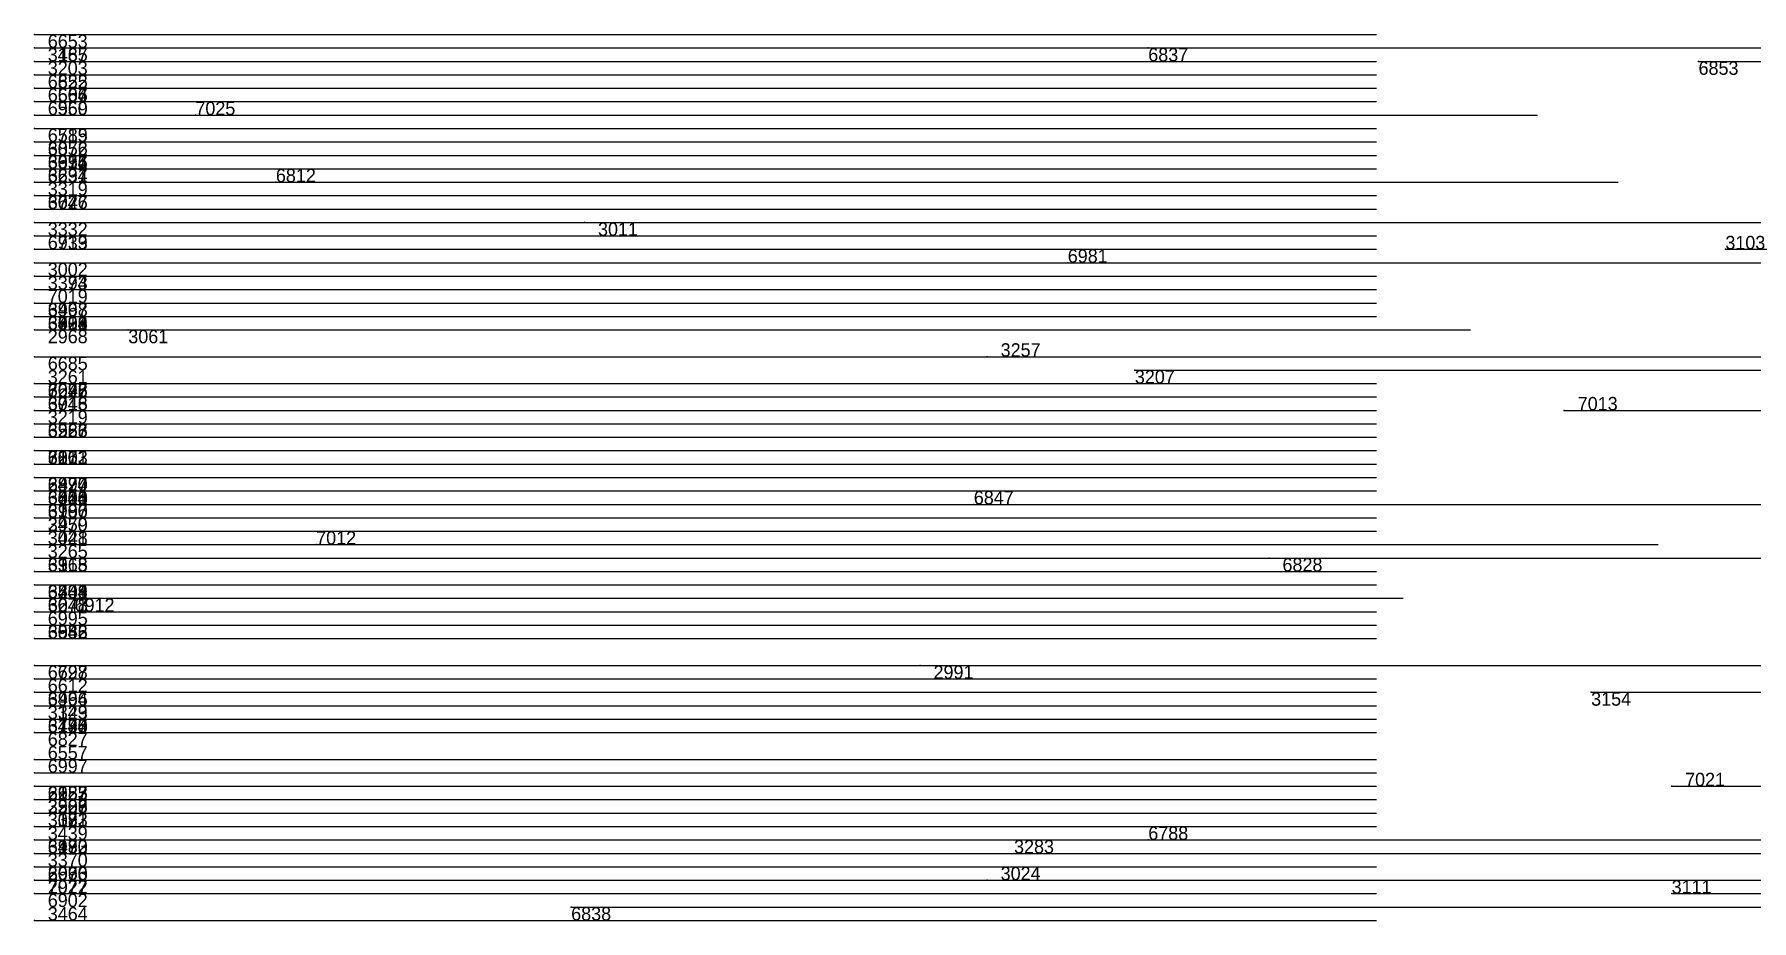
# Model space of a CAD drawing. Extents: x 0 to 1.1, y 0 to 1.
# Drawn here: x 0 to 0.128, y 0.87 to 0.936 of the extents above; entities that cross this region are included whole.
import ezdxf

# ---------------------------------------------------------------- set-up
doc = ezdxf.new("R2010")
doc.units = 0
for name, color, linetype in [('Facilities', 3, 'CONTINUOUS'), ('Normals', 1, 'CONTINUOUS'), ('Source_points', 5, 'CONTINUOUS'), ('Text', 3, 'CONTINUOUS')]:
    doc.layers.add(name, color=color, linetype=linetype)

msp = doc.modelspace()

# ---------------------------------------------------------------- linework, layer by layer
at = {"layer": 'Facilities', "color": 3}
for p in [(0, 0.936, 0.711), (0, 0.935, 0.071), (0.083, 0.935, 1), (0, 0.934, 0.407), (0, 0.933, 0.053), (0, 0.933, 0.749), (0.124, 0.934, 1), (0, 0.932, 0.532), (0, 0.932, 0.579), (0, 0.932, 0.7), (0, 0.932, 0.966), (0, 0.931, 0.668), (0, 0.931, 0.745), (0, 0.93, 0.881), (0, 0.929, 0.887), (0.012, 0.93, 1), (0, 0.928, 0.66), (0, 0.928, 0.861), (0, 0.927, 0.16), (0, 0.926, 0.025), (0, 0.926, 0.343), (0, 0.926, 0.638), (0, 0.926, 0.689), (0, 0.926, 0.757), (0, 0.926, 0.706), (0, 0.926, 0.925), (0, 0.925, 0.241), (0, 0.925, 0.526), (0, 0.924, 0.306), (0, 0.924, 0.582), (0, 0.924, 0.882), (0.018, 0.925, 1), (0, 0.923, 0.229), (0, 0.922, 0.422), (0.041, 0.922), (0, 0.921, 0.861), (0, 0.92, 0.88), (0, 0.919, 0.115), (0.077, 0.919, 1), (0.126, 0.92), (0, 0.918, 0.311), (0, 0.917, 0.259), (0, 0.916, 0.87), (0, 0.915, 0.067), (0, 0.915, 0.424), (0, 0.915, 0.866), (0, 0.915, 0.838), (0, 0.915, 0.81), (0, 0.914, 0.134), (0, 0.914, 0.462), (0, 0.914, 0.563), (0, 0.914, 0.753), (0, 0.914, 0.864), (0.007, 0.914), (0, 0.912, 0.537), (0.071, 0.912), (0, 0.91, 0.176), (0, 0.91, 0.947), (0.082, 0.911), (0, 0.909, 0.092), (0, 0.909, 0.127), (0, 0.909, 0.333), (0, 0.909, 0.634), (0, 0.909, 0.849), (0, 0.908, 0.64), (0.114, 0.908, 1), (0, 0.907, 0.17), (0, 0.906, 0.248), (0, 0.906, 0.615), (0, 0.906, 0.785), (0, 0.905, 0.006), (0, 0.904, 0.078), (0, 0.904, 0.903), (0, 0.904, 0.869), (0, 0.903, 0.193), (0, 0.902, 0.378), (0, 0.902, 0.55), (0, 0.902, 0.8), (0, 0.901, 0.243), (0, 0.901, 0.267), (0, 0.901, 0.66), (0, 0.901, 0.528), (0, 0.901, 0.958), (0.07, 0.901, 1), (0, 0.9, 0.06), (0, 0.9, 0.502), (0, 0.9, 0.993), (0, 0.899, 0.023), (0, 0.898, 0.024), (0, 0.898, 0.191), (0, 0.898, 0.414), (0, 0.897, 0.027), (0, 0.897, 0.443), (0.021, 0.898, 1), (0.092, 0.897, 1), (0, 0.896, 0.988), (0, 0.895, 0.467), (0, 0.894, 0.147), (0, 0.894, 0.212), (0, 0.894, 0.449), (0, 0.894, 0.986), (0.002, 0.894, 1), (0, 0.893, 0.146), (0, 0.893, 0.516), (0, 0.892, 0.141), (0, 0.892, 0.723), (0, 0.892, 0.967), (0, 0.892, 0.957), (0, 0.891, 0.935), (0, 0.889, 0.797), (0.066, 0.889), (0, 0.888, 0.724), (0, 0.887, 0.552), (0.116, 0.887), (0, 0.886, 0.086), (0, 0.886, 0.303), (0, 0.886, 0.783), (0, 0.885, 0.478), (0, 0.885, 0.364), (0, 0.885, 0.868), (0, 0.884, 0.244), (0, 0.884, 0.24), (0, 0.884, 0.897), (0, 0.884, 0.969), (0, 0.882, 0.591), (0, 0.881, 0.8), (0, 0.88, 0.072), (0, 0.88, 0.078), (0, 0.88, 0.654), (0.122, 0.88, 1), (0, 0.879, 0.207), (0, 0.879, 0.294), (0, 0.878, 0.226), (0, 0.878, 0.045), (0, 0.878, 0.049), (0, 0.878, 0.019), (0, 0.878, 0.339), (0, 0.877, 0.072), (0, 0.877, 0.493), (0, 0.876, 0.273), (0, 0.876, 0.453), (0, 0.876, 0.979), (0, 0.876, 0.813), (0.083, 0.876, 1), (0, 0.875, 0.187), (0, 0.875, 0.288), (0, 0.874, 0.244), (0, 0.874, 0.75), (0.073, 0.875), (0, 0.873, 0.178), (0, 0.873, 0.809), (0.071, 0.873), (0, 0.872, 0.065), (0, 0.872, 0.769), (0.122, 0.872), (0.04, 0.871, 1), (0, 0.87, 0.3)]:
    msp.add_point(p, dxfattribs=at)
at = {"layer": 'Normals', "color": 1}
for p, q in [((0, 0.936, 0.711), (0.1, 0.936, 0.711)), ((0, 0.935, 0.071), (0.1, 0.935, 0.071)), ((0.083, 0.935, 1), (0.183, 0.935, 1)), ((0, 0.934, 0.407), (0.1, 0.934, 0.407)), ((0, 0.933, 0.053), (0.1, 0.933, 0.053)), ((0, 0.933, 0.749), (0.1, 0.933, 0.749)), ((0.124, 0.934, 1), (0.224, 0.934, 1)), ((0, 0.932, 0.532), (0.1, 0.932, 0.532)), ((0, 0.932, 0.579), (0.1, 0.932, 0.579)), ((0, 0.932, 0.7), (0.1, 0.932, 0.7)), ((0, 0.932, 0.966), (0.1, 0.932, 0.966)), ((0, 0.931, 0.668), (0.1, 0.931, 0.668)), ((0, 0.931, 0.745), (0.1, 0.931, 0.745)), ((0, 0.93, 0.881), (0.1, 0.93, 0.881)), ((0, 0.929, 0.887), (0.1, 0.929, 0.887)), ((0.012, 0.93, 1), (0.112, 0.93, 1)), ((0, 0.928, 0.66), (0.1, 0.928, 0.66)), ((0, 0.928, 0.861), (0.1, 0.928, 0.861)), ((0, 0.927, 0.16), (0.1, 0.927, 0.16)), ((0, 0.926, 0.025), (0.1, 0.926, 0.025)), ((0, 0.926, 0.343), (0.1, 0.926, 0.343)), ((0, 0.926, 0.638), (0.1, 0.926, 0.638)), ((0, 0.926, 0.689), (0.1, 0.926, 0.689)), ((0, 0.926, 0.757), (0.1, 0.926, 0.757)), ((0, 0.926, 0.706), (0.1, 0.926, 0.706)), ((0, 0.926, 0.925), (0.1, 0.926, 0.925)), ((0, 0.925, 0.241), (0.1, 0.925, 0.241)), ((0, 0.925, 0.526), (0.1, 0.925, 0.526)), ((0, 0.924, 0.306), (0.1, 0.924, 0.306)), ((0, 0.924, 0.582), (0.1, 0.924, 0.582)), ((0, 0.924, 0.882), (0.1, 0.924, 0.882)), ((0.018, 0.925, 1), (0.118, 0.925, 1)), ((0, 0.923, 0.229), (0.1, 0.923, 0.229)), ((0, 0.922, 0.422), (0.1, 0.922, 0.422)), ((0.041, 0.922), (0.141, 0.922)), ((0, 0.921, 0.861), (0.1, 0.921, 0.861)), ((0, 0.92, 0.88), (0.1, 0.92, 0.88)), ((0, 0.919, 0.115), (0.1, 0.919, 0.115)), ((0.077, 0.919, 1), (0.177, 0.919, 1)), ((0.126, 0.92), (0.226, 0.92)), ((0, 0.918, 0.311), (0.1, 0.918, 0.311)), ((0, 0.917, 0.259), (0.1, 0.917, 0.259)), ((0, 0.916, 0.87), (0.1, 0.916, 0.87)), ((0, 0.915, 0.067), (0.1, 0.915, 0.067)), ((0, 0.915, 0.424), (0.1, 0.915, 0.424)), ((0, 0.915, 0.866), (0.1, 0.915, 0.866)), ((0, 0.915, 0.838), (0.1, 0.915, 0.838)), ((0, 0.915, 0.81), (0.1, 0.915, 0.81)), ((0, 0.914, 0.134), (0.1, 0.914, 0.134)), ((0, 0.914, 0.462), (0.1, 0.914, 0.462)), ((0, 0.914, 0.563), (0.1, 0.914, 0.563)), ((0, 0.914, 0.753), (0.1, 0.914, 0.753)), ((0, 0.914, 0.864), (0.1, 0.914, 0.864)), ((0.007, 0.914), (0.107, 0.914)), ((0, 0.912, 0.537), (0.1, 0.912, 0.537)), ((0.071, 0.912), (0.171, 0.912)), ((0, 0.91, 0.176), (0.1, 0.91, 0.176)), ((0, 0.91, 0.947), (0.1, 0.91, 0.947)), ((0.082, 0.911), (0.182, 0.911)), ((0, 0.909, 0.092), (0.1, 0.909, 0.092)), ((0, 0.909, 0.127), (0.1, 0.909, 0.127)), ((0, 0.909, 0.333), (0.1, 0.909, 0.333)), ((0, 0.909, 0.634), (0.1, 0.909, 0.634)), ((0, 0.909, 0.849), (0.1, 0.909, 0.849)), ((0, 0.908, 0.64), (0.1, 0.908, 0.64)), ((0.114, 0.908, 1), (0.214, 0.908, 1)), ((0, 0.907, 0.17), (0.1, 0.907, 0.17)), ((0, 0.906, 0.248), (0.1, 0.906, 0.248)), ((0, 0.906, 0.615), (0.1, 0.906, 0.615)), ((0, 0.906, 0.785), (0.1, 0.906, 0.785)), ((0, 0.905, 0.006), (0.1, 0.905, 0.006)), ((0, 0.904, 0.078), (0.1, 0.904, 0.078)), ((0, 0.904, 0.903), (0.1, 0.904, 0.903)), ((0, 0.904, 0.869), (0.1, 0.904, 0.869)), ((0, 0.903, 0.193), (0.1, 0.903, 0.193)), ((0, 0.902, 0.378), (0.1, 0.902, 0.378)), ((0, 0.902, 0.55), (0.1, 0.902, 0.55)), ((0, 0.902, 0.8), (0.1, 0.902, 0.8)), ((0, 0.901, 0.243), (0.1, 0.901, 0.243)), ((0, 0.901, 0.267), (0.1, 0.901, 0.267)), ((0, 0.901, 0.66), (0.1, 0.901, 0.66)), ((0, 0.901, 0.528), (0.1, 0.901, 0.528)), ((0, 0.901, 0.958), (0.1, 0.901, 0.958)), ((0.07, 0.901, 1), (0.17, 0.901, 1)), ((0, 0.9, 0.06), (0.1, 0.9, 0.06)), ((0, 0.9, 0.502), (0.1, 0.9, 0.502)), ((0, 0.9, 0.993), (0.1, 0.9, 0.993)), ((0, 0.899, 0.023), (0.1, 0.899, 0.023)), ((0, 0.898, 0.024), (0.1, 0.898, 0.024)), ((0, 0.898, 0.191), (0.1, 0.898, 0.191)), ((0, 0.898, 0.414), (0.1, 0.898, 0.414)), ((0, 0.897, 0.027), (0.1, 0.897, 0.027)), ((0, 0.897, 0.443), (0.1, 0.897, 0.443)), ((0.021, 0.898, 1), (0.121, 0.898, 1)), ((0.092, 0.897, 1), (0.192, 0.897, 1)), ((0, 0.896, 0.988), (0.1, 0.896, 0.988)), ((0, 0.895, 0.467), (0.1, 0.895, 0.467)), ((0, 0.894, 0.147), (0.1, 0.894, 0.147)), ((0, 0.894, 0.212), (0.1, 0.894, 0.212)), ((0, 0.894, 0.449), (0.1, 0.894, 0.449)), ((0, 0.894, 0.986), (0.1, 0.894, 0.986)), ((0.002, 0.894, 1), (0.102, 0.894, 1)), ((0, 0.893, 0.146), (0.1, 0.893, 0.146)), ((0, 0.893, 0.516), (0.1, 0.893, 0.516)), ((0, 0.892, 0.141), (0.1, 0.892, 0.141)), ((0, 0.892, 0.723), (0.1, 0.892, 0.723)), ((0, 0.892, 0.967), (0.1, 0.892, 0.967)), ((0, 0.892, 0.957), (0.1, 0.892, 0.957)), ((0, 0.891, 0.935), (0.1, 0.891, 0.935)), ((0, 0.889, 0.797), (0.1, 0.889, 0.797)), ((0.066, 0.889), (0.166, 0.889)), ((0, 0.888, 0.724), (0.1, 0.888, 0.724)), ((0, 0.887, 0.552), (0.1, 0.887, 0.552)), ((0.116, 0.887), (0.216, 0.887)), ((0, 0.886, 0.086), (0.1, 0.886, 0.086)), ((0, 0.886, 0.303), (0.1, 0.886, 0.303)), ((0, 0.886, 0.783), (0.1, 0.886, 0.783)), ((0, 0.885, 0.478), (0.1, 0.885, 0.478)), ((0, 0.885, 0.364), (0.1, 0.885, 0.364)), ((0, 0.885, 0.868), (0.1, 0.885, 0.868)), ((0, 0.884, 0.244), (0.1, 0.884, 0.244)), ((0, 0.884, 0.24), (0.1, 0.884, 0.24)), ((0, 0.884, 0.897), (0.1, 0.884, 0.897)), ((0, 0.884, 0.969), (0.1, 0.884, 0.969)), ((0, 0.882, 0.591), (0.1, 0.882, 0.591)), ((0, 0.881, 0.8), (0.1, 0.881, 0.8)), ((0, 0.88, 0.072), (0.1, 0.88, 0.072)), ((0, 0.88, 0.078), (0.1, 0.88, 0.078)), ((0, 0.88, 0.654), (0.1, 0.88, 0.654)), ((0.122, 0.88, 1), (0.222, 0.88, 1)), ((0, 0.879, 0.207), (0.1, 0.879, 0.207)), ((0, 0.879, 0.294), (0.1, 0.879, 0.294)), ((0, 0.878, 0.226), (0.1, 0.878, 0.226)), ((0, 0.878, 0.045), (0.1, 0.878, 0.045)), ((0, 0.878, 0.049), (0.1, 0.878, 0.049)), ((0, 0.878, 0.019), (0.1, 0.878, 0.019)), ((0, 0.878, 0.339), (0.1, 0.878, 0.339)), ((0, 0.877, 0.072), (0.1, 0.877, 0.072)), ((0, 0.877, 0.493), (0.1, 0.877, 0.493)), ((0, 0.876, 0.273), (0.1, 0.876, 0.273)), ((0, 0.876, 0.453), (0.1, 0.876, 0.453)), ((0, 0.876, 0.979), (0.1, 0.876, 0.979)), ((0, 0.876, 0.813), (0.1, 0.876, 0.813)), ((0.083, 0.876, 1), (0.183, 0.876, 1)), ((0, 0.875, 0.187), (0.1, 0.875, 0.187)), ((0, 0.875, 0.288), (0.1, 0.875, 0.288)), ((0, 0.874, 0.244), (0.1, 0.874, 0.244)), ((0, 0.874, 0.75), (0.1, 0.874, 0.75)), ((0.073, 0.875), (0.173, 0.875)), ((0, 0.873, 0.178), (0.1, 0.873, 0.178)), ((0, 0.873, 0.809), (0.1, 0.873, 0.809)), ((0.071, 0.873), (0.171, 0.873)), ((0, 0.872, 0.065), (0.1, 0.872, 0.065)), ((0, 0.872, 0.769), (0.1, 0.872, 0.769)), ((0.122, 0.872), (0.222, 0.872)), ((0.04, 0.871, 1), (0.14, 0.871, 1)), ((0, 0.87, 0.3), (0.1, 0.87, 0.3))]:
    msp.add_line(p, q, dxfattribs=at)
at = {"layer": 'Source_points', "color": 5}
for p in [(0, 0.936, 0.711), (0, 0.935, 0.071), (0.083, 0.935, 1), (0, 0.934, 0.407), (0, 0.933, 0.053), (0, 0.933, 0.749), (0.124, 0.934, 1), (0, 0.932, 0.532), (0, 0.932, 0.579), (0, 0.932, 0.7), (0, 0.932, 0.966), (0, 0.931, 0.668), (0, 0.931, 0.745), (0, 0.93, 0.881), (0, 0.929, 0.887), (0.012, 0.93, 1), (0, 0.928, 0.66), (0, 0.928, 0.861), (0, 0.927, 0.16), (0, 0.926, 0.025), (0, 0.926, 0.343), (0, 0.926, 0.638), (0, 0.926, 0.689), (0, 0.926, 0.757), (0, 0.926, 0.706), (0, 0.926, 0.925), (0, 0.925, 0.241), (0, 0.925, 0.526), (0, 0.924, 0.306), (0, 0.924, 0.582), (0, 0.924, 0.882), (0.018, 0.925, 1), (0, 0.923, 0.229), (0, 0.922, 0.422), (0.041, 0.922), (0, 0.921, 0.861), (0, 0.92, 0.88), (0, 0.919, 0.115), (0.077, 0.919, 1), (0.126, 0.92), (0, 0.918, 0.311), (0, 0.917, 0.259), (0, 0.916, 0.87), (0, 0.915, 0.067), (0, 0.915, 0.424), (0, 0.915, 0.866), (0, 0.915, 0.838), (0, 0.915, 0.81), (0, 0.914, 0.134), (0, 0.914, 0.462), (0, 0.914, 0.563), (0, 0.914, 0.753), (0, 0.914, 0.864), (0.007, 0.914), (0, 0.912, 0.537), (0.071, 0.912), (0, 0.91, 0.176), (0, 0.91, 0.947), (0.082, 0.911), (0, 0.909, 0.092), (0, 0.909, 0.127), (0, 0.909, 0.333), (0, 0.909, 0.634), (0, 0.909, 0.849), (0, 0.908, 0.64), (0.114, 0.908, 1), (0, 0.907, 0.17), (0, 0.906, 0.248), (0, 0.906, 0.615), (0, 0.906, 0.785), (0, 0.905, 0.006), (0, 0.904, 0.078), (0, 0.904, 0.903), (0, 0.904, 0.869), (0, 0.903, 0.193), (0, 0.902, 0.378), (0, 0.902, 0.55), (0, 0.902, 0.8), (0, 0.901, 0.243), (0, 0.901, 0.267), (0, 0.901, 0.66), (0, 0.901, 0.528), (0, 0.901, 0.958), (0.07, 0.901, 1), (0, 0.9, 0.06), (0, 0.9, 0.502), (0, 0.9, 0.993), (0, 0.899, 0.023), (0, 0.898, 0.024), (0, 0.898, 0.191), (0, 0.898, 0.414), (0, 0.897, 0.027), (0, 0.897, 0.443), (0.021, 0.898, 1), (0.092, 0.897, 1), (0, 0.896, 0.988), (0, 0.895, 0.467), (0, 0.894, 0.147), (0, 0.894, 0.212), (0, 0.894, 0.449), (0, 0.894, 0.986), (0.002, 0.894, 1), (0, 0.893, 0.146), (0, 0.893, 0.516), (0, 0.892, 0.141), (0, 0.892, 0.723), (0, 0.892, 0.967), (0, 0.892, 0.957), (0, 0.891, 0.935), (0, 0.889, 0.797), (0.066, 0.889), (0, 0.888, 0.724), (0, 0.887, 0.552), (0.116, 0.887), (0, 0.886, 0.086), (0, 0.886, 0.303), (0, 0.886, 0.783), (0, 0.885, 0.478), (0, 0.885, 0.364), (0, 0.885, 0.868), (0, 0.884, 0.244), (0, 0.884, 0.24), (0, 0.884, 0.897), (0, 0.884, 0.969), (0, 0.882, 0.591), (0, 0.881, 0.8), (0, 0.88, 0.072), (0, 0.88, 0.078), (0, 0.88, 0.654), (0.122, 0.88, 1), (0, 0.879, 0.207), (0, 0.879, 0.294), (0, 0.878, 0.226), (0, 0.878, 0.045), (0, 0.878, 0.049), (0, 0.878, 0.019), (0, 0.878, 0.339), (0, 0.877, 0.072), (0, 0.877, 0.493), (0, 0.876, 0.273), (0, 0.876, 0.453), (0, 0.876, 0.979), (0, 0.876, 0.813), (0.083, 0.876, 1), (0, 0.875, 0.187), (0, 0.875, 0.288), (0, 0.874, 0.244), (0, 0.874, 0.75), (0.073, 0.875), (0, 0.873, 0.178), (0, 0.873, 0.809), (0.071, 0.873), (0, 0.872, 0.065), (0, 0.872, 0.769), (0.122, 0.872), (0.04, 0.871, 1), (0, 0.87, 0.3)]:
    msp.add_point(p, dxfattribs=at)

# ---------------------------------------------------------------- texts
at = {"layer": 'Text', "color": 3}
for s, p in [('6653', (0.001, 0.935, 0.711)), ('3167', (0.001, 0.934, 0.071)), ('3485', (0.001, 0.934, 0.407)), ('6837', (0.083, 0.934, 1)), ('3203', (0.001, 0.933, 0.053)), ('6625', (0.001, 0.932, 0.7)), ('6655', (0.001, 0.932, 0.749)), ('6852', (0.001, 0.932, 0.966)), ('6853', (0.124, 0.933, 1)), ('6567', (0.001, 0.931, 0.532)), ('6606', (0.001, 0.931, 0.579)), ('6684', (0.001, 0.931, 0.745)), ('6550', (0.001, 0.93, 0.668)), ('6969', (0.001, 0.93, 0.881)), ('7025', (0.012, 0.93, 1)), ('6585', (0.001, 0.928, 0.66)), ('6719', (0.001, 0.928, 0.887)), ('3056', (0.001, 0.927, 0.16)), ('6872', (0.001, 0.927, 0.861)), ('3096', (0.001, 0.926, 0.025)), ('3395', (0.001, 0.926, 0.343)), ('6577', (0.001, 0.926, 0.638)), ('6651', (0.001, 0.926, 0.706)), ('6914', (0.001, 0.926, 0.925)), ('3237', (0.001, 0.925, 0.241)), ('6591', (0.001, 0.925, 0.689)), ('6597', (0.001, 0.925, 0.757)), ('6634', (0.001, 0.925, 0.526)), ('6812', (0.018, 0.925, 1)), ('3319', (0.001, 0.924, 0.306)), ('3026', (0.001, 0.923, 0.229)), ('6677', (0.001, 0.923, 0.582)), ('6746', (0.001, 0.923, 0.882)), ('3332', (0.001, 0.921, 0.422)), ('3011', (0.042, 0.921)), ('6733', (0.001, 0.92, 0.861)), ('6919', (0.001, 0.92, 0.88)), ('3103', (0.126, 0.92)), ('3002', (0.001, 0.918, 0.115)), ('6981', (0.077, 0.919, 1)), ('3374', (0.001, 0.917, 0.259)), ('3393', (0.001, 0.917, 0.311)), ('7019', (0.001, 0.916, 0.87)), ('3497', (0.001, 0.915, 0.424)), ('3033', (0.001, 0.914, 0.067)), ('3406', (0.001, 0.914, 0.462)), ('6968', (0.001, 0.915, 0.838)), ('6639', (0.001, 0.914, 0.563)), ('6714', (0.001, 0.914, 0.753)), ('6821', (0.001, 0.914, 0.866)), ('6901', (0.001, 0.914, 0.864)), ('6999', (0.001, 0.914, 0.81)), ('2968', (0.001, 0.913, 0.134)), ('3061', (0.007, 0.913)), ('3257', (0.072, 0.912)), ('6685', (0.001, 0.911, 0.537)), ('3261', (0.001, 0.91, 0.176)), ('3072', (0.001, 0.909, 0.127)), ('3297', (0.001, 0.909, 0.333)), ('6648', (0.001, 0.909, 0.634)), ('7026', (0.001, 0.909, 0.947)), ('3207', (0.082, 0.91)), ('3048', (0.001, 0.908, 0.092)), ('6713', (0.001, 0.908, 0.64)), ('6916', (0.001, 0.908, 0.849)), ('7013', (0.115, 0.908, 1)), ('3219', (0.001, 0.907, 0.17)), ('3286', (0.001, 0.906, 0.248)), ('6523', (0.001, 0.906, 0.615)), ('6967', (0.001, 0.906, 0.785)), ('3102', (0.001, 0.904, 0.078)), ('3263', (0.001, 0.904, 0.006)), ('6871', (0.001, 0.904, 0.903)), ('7011', (0.001, 0.904, 0.869)), ('3420', (0.001, 0.902, 0.378)), ('2974', (0.001, 0.902, 0.193)), ('6897', (0.001, 0.902, 0.8)), ('3004', (0.001, 0.901, 0.243)), ('3426', (0.001, 0.901, 0.267)), ('3190', (0.001, 0.9, 0.06)), ('6658', (0.001, 0.901, 0.55)), ('6710', (0.001, 0.901, 0.528)), ('6841', (0.001, 0.901, 0.958)), ('6706', (0.001, 0.9, 0.66)), ('6987', (0.001, 0.9, 0.993)), ('6847', (0.07, 0.901, 1)), ('3450', (0.001, 0.899, 0.502)), ('2979', (0.001, 0.899, 0.023)), ('3028', (0.001, 0.898, 0.024)), ('3441', (0.001, 0.898, 0.414)), ('7012', (0.021, 0.898, 1)), ('3265', (0.001, 0.897, 0.191)), ('3118', (0.001, 0.896, 0.027)), ('3363', (0.001, 0.896, 0.443)), ('6965', (0.001, 0.896, 0.988)), ('6828', (0.093, 0.896, 1)), ('3204', (0.001, 0.894, 0.147)), ('3438', (0.001, 0.894, 0.449)), ('3509', (0.001, 0.894, 0.467)), ('6741', (0.001, 0.894, 0.986)), ('3047', (0.001, 0.893, 0.146)), ('3248', (0.001, 0.893, 0.212)), ('6671', (0.001, 0.893, 0.516)), ('6912', (0.003, 0.893, 1)), ('3045', (0.001, 0.891, 0.141)), ('6995', (0.001, 0.892, 0.957)), ('6586', (0.001, 0.891, 0.723)), ('6832', (0.001, 0.891, 0.935)), ('6953', (0.001, 0.891, 0.967)), ('6697', (0.001, 0.888, 0.724)), ('6728', (0.001, 0.888, 0.797)), ('2991', (0.067, 0.888)), ('3496', (0.001, 0.886, 0.303)), ('6612', (0.001, 0.887, 0.552)), ('6964', (0.001, 0.886, 0.783)), ('3154', (0.116, 0.886)), ('3123', (0.001, 0.885, 0.086)), ('3349', (0.001, 0.885, 0.478)), ('3147', (0.001, 0.884, 0.244)), ('3170', (0.001, 0.884, 0.24)), ('3443', (0.001, 0.884, 0.364)), ('6735', (0.001, 0.884, 0.868)), ('6794', (0.001, 0.884, 0.897)), ('6827', (0.001, 0.883, 0.969)), ('6557', (0.001, 0.882, 0.591)), ('6997', (0.001, 0.881, 0.8)), ('7021', (0.123, 0.88, 1)), ('3182', (0.001, 0.879, 0.078)), ('3255', (0.001, 0.879, 0.207)), ('2983', (0.001, 0.879, 0.072)), ('6627', (0.001, 0.879, 0.654)), ('3288', (0.001, 0.878, 0.019)), ('3326', (0.001, 0.878, 0.294)), ('3507', (0.001, 0.878, 0.339)), ('3083', (0.001, 0.877, 0.045)), ('3172', (0.001, 0.877, 0.049)), ('3191', (0.001, 0.877, 0.072)), ('3322', (0.001, 0.877, 0.493)), ('2989', (0.001, 0.878, 0.226)), ('3439', (0.001, 0.876, 0.453)), ('6788', (0.083, 0.876, 1)), ('3180', (0.001, 0.875, 0.187)), ('3433', (0.001, 0.875, 0.273)), ('6972', (0.001, 0.875, 0.979)), ('6992', (0.001, 0.875, 0.813)), ('3283', (0.073, 0.875)), ('3370', (0.001, 0.874, 0.288)), ('3093', (0.001, 0.873, 0.178)), ('2960', (0.001, 0.873, 0.244)), ('6676', (0.001, 0.873, 0.75)), ('3024', (0.072, 0.873)), ('2977', (0.001, 0.872, 0.065)), ('7022', (0.001, 0.872, 0.809)), ('3111', (0.122, 0.872)), ('6902', (0.001, 0.871, 0.769)), ('3464', (0.001, 0.87, 0.3)), ('6838', (0.04, 0.87, 1))]:
    msp.add_text(s, height=0.001, dxfattribs=at).set_placement(p)

doc.saveas('drawing.dxf')
